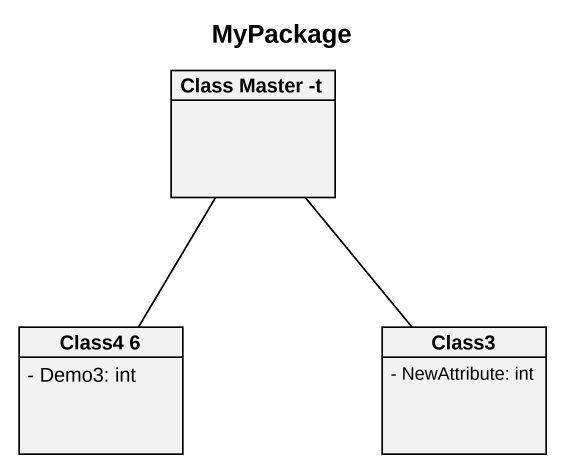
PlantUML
@startuml
title MyPackage
hide circle
hide empty members
skinparam classAttributeIconSize 0
class "Class Master -t" as Class_Master_t
class "Class4 6" as Class4_6 {
  - Demo3: int
}
class Class3 {
  - NewAttribute: int
}
Class4_6 -up- Class_Master_t
Class3 -up- Class_Master_t
@enduml
